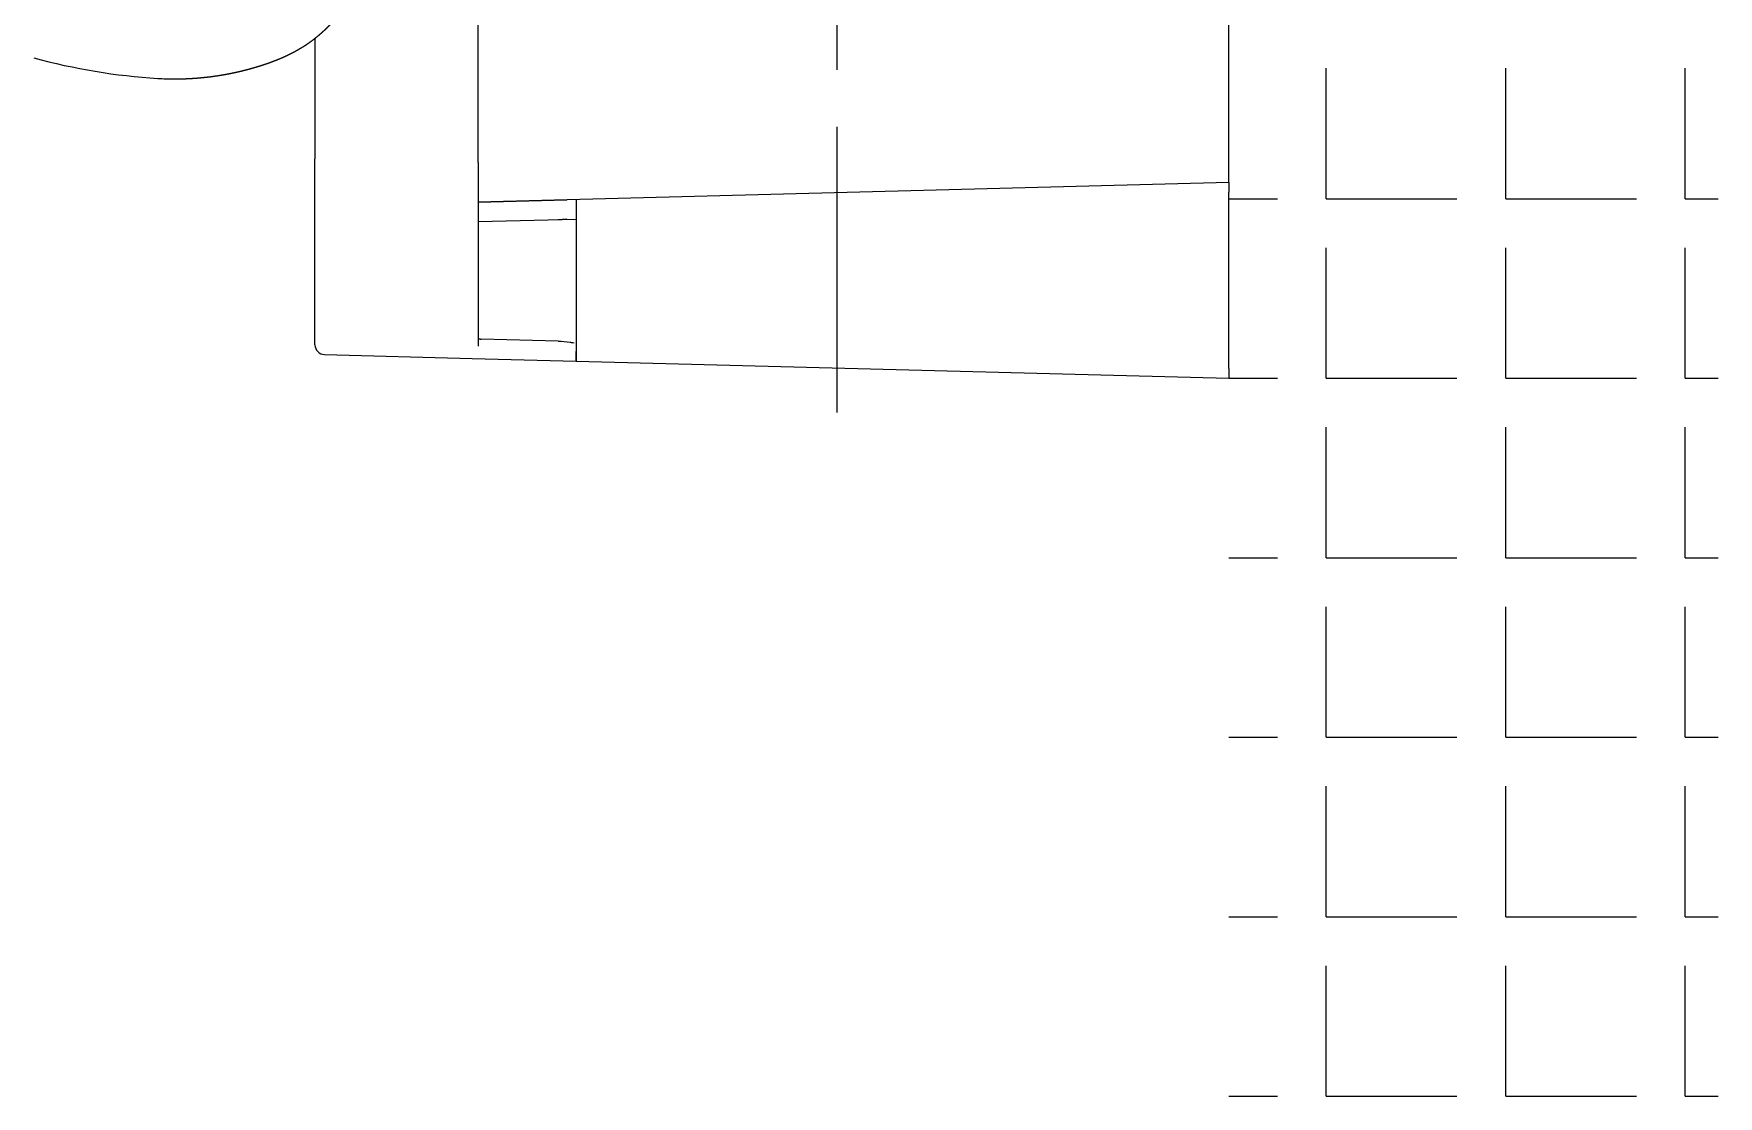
# Model space of a CAD drawing. Header units: millimetres. Extents: x 5066 to 5486, y -1867 to -1273.
# Drawn here: x 5383.3 to 5434.9, y -1475.9 to -1443.4 of the extents above; entities that cross this region are included whole.
import ezdxf

# ---------------------------------------------------------------- set-up
doc = ezdxf.new("R2010")
doc.units = ezdxf.units.MM
doc.header["$LTSCALE"] = 7
doc.header["$MEASUREMENT"] = 0
doc.linetypes.add('CENTER', pattern=[2, 1.25, -0.25, 0.25, -0.25])
for name, color, linetype in [('CL', 1, 'CENTER'), ('DWG', 7, 'CONTINUOUS'), ('HT', 3, 'CONTINUOUS')]:
    doc.layers.add(name, color=color, linetype=linetype)

msp = doc.modelspace()

# ---------------------------------------------------------------- linework, layer by layer
at = {"layer": 'CL', "color": 1, "linetype": 'CENTER'}
msp.add_line((5407.912, -1454.963), (5407.912, -1420.605), dxfattribs=at)
at = {"layer": 'DWG'}
for p, q in [((5396.912, -1447.301), (5396.912, -1428.81)), ((5419.912, -1446.91), (5419.912, -1432.91)), ((5391.912, -1443.498), (5391.912, -1447.186)), ((5391.912, -1452.884), (5391.912, -1447.186)), ((5396.912, -1447.301), (5396.912, -1452.926)), ((5419.912, -1447.91), (5419.912, -1446.91)), ((5419.912, -1447.91), (5396.912, -1448.512)), ((5419.912, -1447.91), (5419.912, -1448.209)), ((5419.912, -1453.61), (5419.912, -1448.209)), ((5396.912, -1448.512), (5399.628, -1448.441)), ((5399.912, -1448.433), (5399.912, -1453.086)), ((5396.912, -1449.112), (5399.912, -1449.033)), ((5399.912, -1450.376), (5399.912, -1453.086)), ((5399.369, -1452.771), (5397.008, -1452.71)), ((5392.204, -1453.184), (5396.73, -1453.303)), ((5396.73, -1453.303), (5399.912, -1453.386)), ((5399.912, -1453.386), (5399.912, -1453.086)), ((5399.912, -1453.086), (5399.912, -1453.386)), ((5399.912, -1453.386), (5419.912, -1453.91)), ((5419.912, -1453.61), (5419.912, -1453.91))]:
    msp.add_line(p, q, dxfattribs=at)
for centre, radius, start, end in [((5388.303, -1425.715), 19.049, 254.7564, 266.3706), ((5387.652, -1435.464), 9.276, 266.5962, 269.6206), ((5399.227, -1445.776), 3.275, 272.482, 277.0268), ((5392.212, -1452.884), 0.3, 180, 268.5)]:
    msp.add_arc(centre, radius, start, end, dxfattribs=at)
for points, degree, knots in [([(5391.987, -1443.437), (5392.043, -1443.391), (5392.098, -1443.343), (5392.152, -1443.295), (5392.207, -1443.246), (5392.261, -1443.195), (5392.314, -1443.144), (5392.367, -1443.092), (5392.42, -1443.038), (5392.472, -1442.984), (5392.524, -1442.929), (5392.576, -1442.873), (5392.627, -1442.817), (5392.678, -1442.759), (5392.728, -1442.701), (5392.777, -1442.642), (5392.827, -1442.582), (5392.876, -1442.522), (5392.924, -1442.461), (5392.972, -1442.4), (5393.019, -1442.337), (5393.057, -1442.287), (5393.094, -1442.237), (5393.131, -1442.186), (5393.168, -1442.134), (5393.205, -1442.083), (5393.242, -1442.031), (5393.278, -1441.978), (5393.314, -1441.926), (5393.35, -1441.873), (5393.386, -1441.82), (5393.421, -1441.767), (5393.457, -1441.713), (5393.492, -1441.659), (5393.526, -1441.605), (5393.561, -1441.551)], 1, [0, 0, 0.401864, 0.803728, 1.205592, 1.607456, 2.009319, 2.411183, 2.813047, 3.214911, 3.616775, 4.018639, 4.420503, 4.822367, 5.224231, 5.626094, 6.027958, 6.429822, 6.831686, 7.23355, 7.635414, 8.037278, 8.358176, 8.679074, 8.999972, 9.32087, 9.641768, 9.962666, 10.283564, 10.604462, 10.92536, 11.246258, 11.567156, 11.888054, 12.208951, 12.529849, 12.850747, 12.850747]), ([(5387.592, -1444.74), (5387.687, -1444.739), (5387.781, -1444.738), (5387.876, -1444.736), (5387.97, -1444.732), (5388.065, -1444.728), (5388.159, -1444.722), (5388.254, -1444.716), (5388.348, -1444.708), (5388.442, -1444.7), (5388.536, -1444.69), (5388.63, -1444.68), (5388.724, -1444.669), (5388.818, -1444.656), (5388.912, -1444.642), (5389.005, -1444.628), (5389.099, -1444.612), (5389.189, -1444.596), (5389.279, -1444.579), (5389.369, -1444.561), (5389.459, -1444.542), (5389.549, -1444.523), (5389.639, -1444.502), (5389.728, -1444.48), (5389.817, -1444.457), (5389.906, -1444.433), (5389.995, -1444.408), (5390.084, -1444.383), (5390.173, -1444.356), (5390.261, -1444.328), (5390.349, -1444.299), (5390.437, -1444.27), (5390.525, -1444.239), (5390.598, -1444.212), (5390.671, -1444.184), (5390.745, -1444.156), (5390.819, -1444.125), (5390.893, -1444.094), (5390.967, -1444.061), (5391.042, -1444.027), (5391.116, -1443.992), (5391.19, -1443.955), (5391.264, -1443.916), (5391.338, -1443.876), (5391.412, -1443.834), (5391.486, -1443.791), (5391.559, -1443.746), (5391.632, -1443.699), (5391.704, -1443.65), (5391.776, -1443.6), (5391.847, -1443.547), (5391.918, -1443.493), (5391.988, -1443.437)], 1, [0, 0, 0.626238, 1.252476, 1.878714, 2.504952, 3.13119, 3.757428, 4.383666, 5.009904, 5.636142, 6.26238, 6.888618, 7.514856, 8.141094, 8.767332, 9.39357, 10.019808, 10.625913, 11.232017, 11.838122, 12.444227, 13.050331, 13.656436, 14.262541, 14.868646, 15.47475, 16.080855, 16.68696, 17.293064, 17.899169, 18.505274, 19.111379, 19.717483, 20.221916, 20.726349, 21.230783, 21.735216, 22.239649, 22.744082, 23.248515, 23.752948, 24.257381, 24.761814, 25.266247, 25.770681, 26.275114, 26.779547, 27.28398, 27.788413, 28.292846, 28.797279, 29.301712, 29.806145, 29.806145]), ([(5399.369, -1452.771), (5399.48, -1452.774), (5399.611, -1452.79), (5399.742, -1452.808), (5399.751, -1452.809), (5399.793, -1452.815), (5399.828, -1452.82), (5399.858, -1452.824), (5399.859, -1452.824), (5399.859, -1452.824)], 3, [0, 0, 0, 0, 1.673559, 1.673559, 1.800174, 1.800174, 2.244816, 2.244816, 2.250126, 2.250126, 2.250126, 2.250126])]:
    msp.add_open_spline(points, degree=degree, knots=knots, dxfattribs=at)
msp.add_open_spline([(5396.912, -1452.671), (5396.912, -1452.677), (5396.913, -1452.683), (5396.915, -1452.688), (5396.918, -1452.692), (5396.923, -1452.696), (5396.929, -1452.7), (5396.937, -1452.702), (5396.946, -1452.705), (5396.958, -1452.706), (5396.972, -1452.708), (5396.989, -1452.709), (5397.008, -1452.71)], degree=1, dxfattribs=at)
at = {"layer": 'HT', "ltscale": 0.5}
for p, q in [((5422.9, -1448.41), (5422.9, -1444.41)), ((5428.4, -1448.41), (5428.4, -1444.41)), ((5433.9, -1448.41), (5433.9, -1444.41)), ((5419.912, -1448.41), (5421.4, -1448.41)), ((5422.9, -1448.41), (5426.9, -1448.41)), ((5428.4, -1448.41), (5432.4, -1448.41)), ((5433.9, -1448.41), (5434.912, -1448.41)), ((5422.9, -1453.91), (5422.9, -1449.91)), ((5428.4, -1453.91), (5428.4, -1449.91)), ((5433.9, -1453.91), (5433.9, -1449.91)), ((5419.912, -1453.91), (5421.4, -1453.91)), ((5422.9, -1453.91), (5426.9, -1453.91)), ((5428.4, -1453.91), (5432.4, -1453.91)), ((5433.9, -1453.91), (5434.912, -1453.91)), ((5422.9, -1459.41), (5422.9, -1455.41)), ((5428.4, -1459.41), (5428.4, -1455.41)), ((5433.9, -1459.41), (5433.9, -1455.41)), ((5419.912, -1459.41), (5421.4, -1459.41)), ((5422.9, -1459.41), (5426.9, -1459.41)), ((5428.4, -1459.41), (5432.4, -1459.41)), ((5433.9, -1459.41), (5434.912, -1459.41)), ((5422.9, -1464.91), (5422.9, -1460.91)), ((5428.4, -1464.91), (5428.4, -1460.91)), ((5433.9, -1464.91), (5433.9, -1460.91)), ((5419.912, -1464.91), (5421.4, -1464.91)), ((5422.9, -1464.91), (5426.9, -1464.91)), ((5428.4, -1464.91), (5432.4, -1464.91)), ((5433.9, -1464.91), (5434.912, -1464.91)), ((5422.9, -1470.41), (5422.9, -1466.41)), ((5428.4, -1470.41), (5428.4, -1466.41)), ((5433.9, -1470.41), (5433.9, -1466.41)), ((5419.912, -1470.41), (5421.4, -1470.41)), ((5422.9, -1470.41), (5426.9, -1470.41)), ((5428.4, -1470.41), (5432.4, -1470.41)), ((5433.9, -1470.41), (5434.912, -1470.41)), ((5422.9, -1475.91), (5422.9, -1471.91)), ((5428.4, -1475.91), (5428.4, -1471.91)), ((5433.9, -1475.91), (5433.9, -1471.91)), ((5419.912, -1475.91), (5421.4, -1475.91)), ((5422.9, -1475.91), (5426.9, -1475.91)), ((5428.4, -1475.91), (5432.4, -1475.91)), ((5433.9, -1475.91), (5434.912, -1475.91))]:
    msp.add_line(p, q, dxfattribs=at)

doc.saveas('drawing.dxf')
